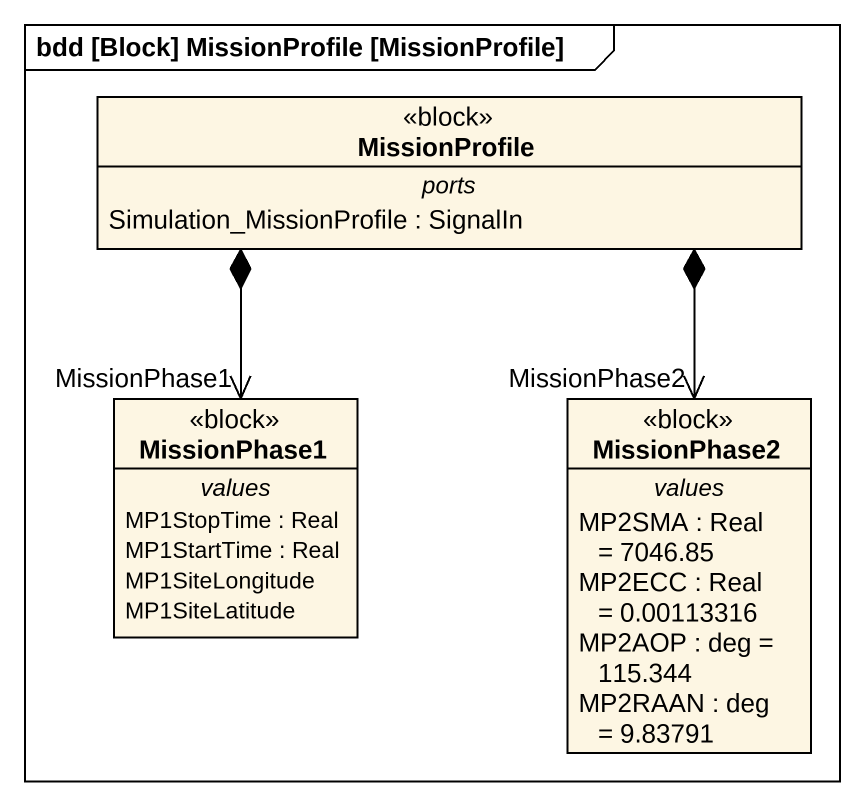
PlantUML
@startuml
mainframe bdd [Block] MissionProfile [MissionProfile]
hide circle
hide empty members
class MissionProfile <<block>> {
  -- ports --
  Simulation_MissionProfile : SignalIn
}
class MissionPhase1 <<block>> {
  -- values --
  MP1StopTime : Real
  MP1StartTime : Real
  MP1SiteLongitude
  MP1SiteLatitude
}
class MissionPhase2 <<block>> {
  -- values --
  MP2SMA : Real = 7046.85
  MP2ECC : Real = 0.00113316
  MP2AOP : deg = 115.344
  MP2RAAN : deg = 9.83791
}
MissionProfile *--> "MissionPhase1" MissionPhase1
MissionProfile *--> "MissionPhase2" MissionPhase2
@enduml
